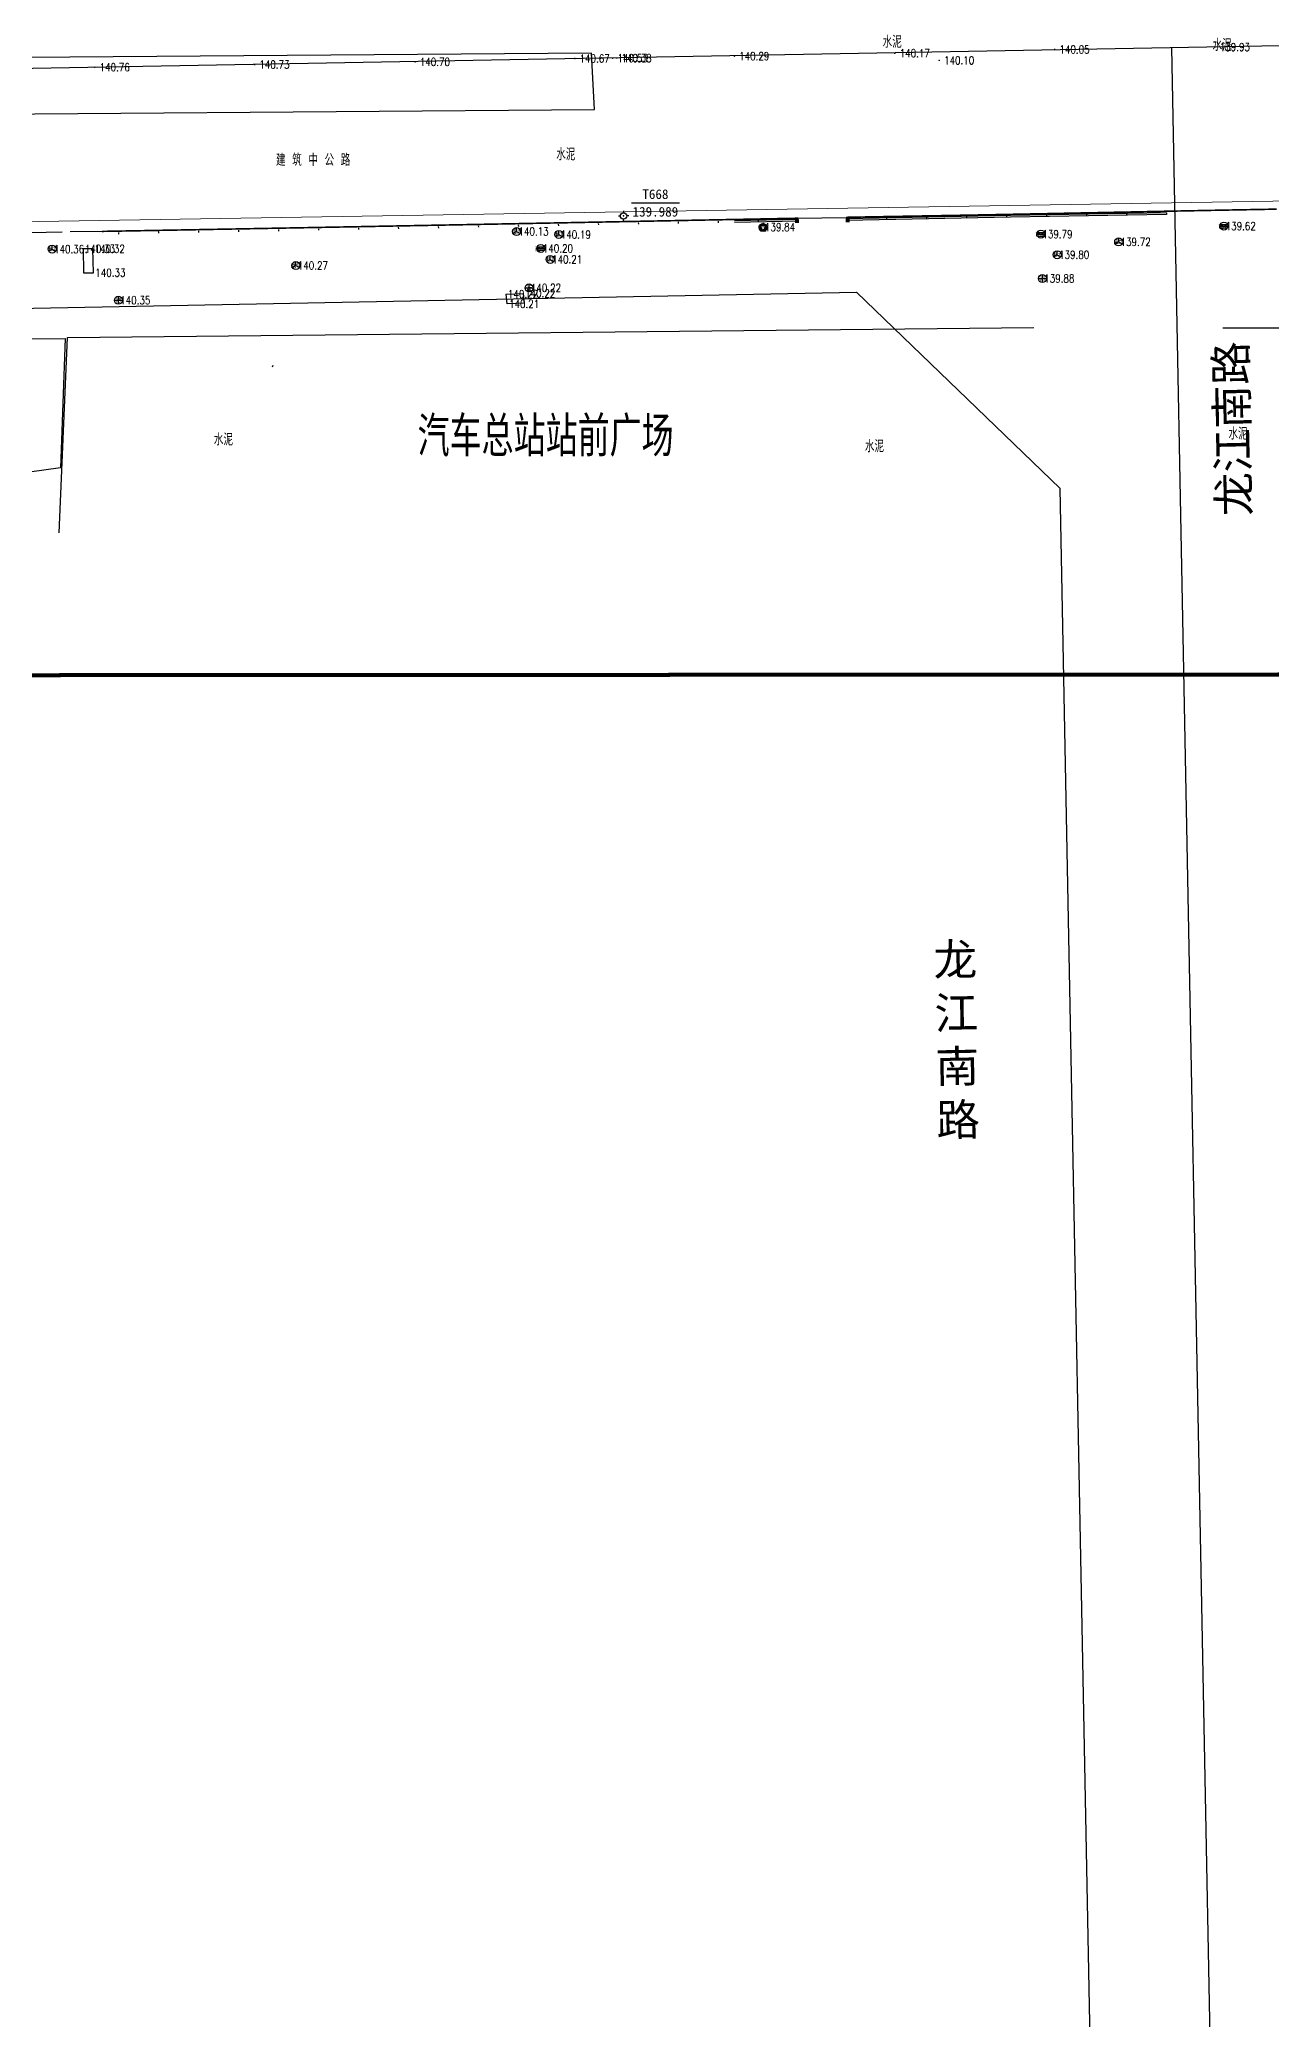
# Model space of a CAD drawing. Extents: x 529262 to 576451, y 2694391 to 2717535.
# Drawn here: x 566278.1 to 566432.1, y 2709433.4 to 2709680.9 of the extents above; entities that cross this region are included whole.
import ezdxf
from ezdxf.enums import TextEntityAlignment as Align
from ezdxf.xclip import XClip

# ---------------------------------------------------------------- set-up
doc = ezdxf.new("R2010")
doc.units = 0
doc.header["$XCLIPFRAME"] = 0
doc.linetypes.add('X2', pattern=[10, 8, -2])
doc.linetypes.add('X3', pattern=[5, 4, -1])
for name, color, linetype in [('a红线图', 1, 'Continuous'), ('COMPONENT', 8, 'Continuous'), ('DLSS', 4, 'Continuous'), ('GCD', 8, 'Continuous'), ('GXYZ', 8, 'Continuous'), ('JMD', 8, 'Continuous'), ('KZD', 8, 'Continuous'), ('PP-COM', 7, 'Continuous'), ('RD-中线', 40, 'Continuous'), ('RD-红线', 7, 'Continuous'), ('RD-路名', 7, 'Continuous'), ('ZBTZ', 8, 'Continuous'), ('ZJ', 7, 'Continuous')]:
    doc.layers.add(name, color=color, linetype=linetype)
doc.styles.add('HZ', font='rs.shx', dxfattribs={"width": 0.8, "bigfont": 'hztxt.shx'})
doc.styles.add('宋体', font='', dxfattribs={"width": 0.75})
doc.styles.add('黑体', font='simhei.ttf')
doc.styles.get('宋体').set_extended_font_data('SimSun')
doc.linetypes.add('1161', pattern='A,0,[149,AAA.SHX,S=0.15,R=0,X=0,Y=0],-1.6', length=1.6)

# ---------------------------------------------------------------- blocks, each defined once
blk = doc.blocks.new('A$C19FD0107')
at = {"layer": 'RD-中线', "color": 8, "linetype": 'Continuous'}
blk.add_lwpolyline([(-1765.32, 14833.87), (-1870.24, 14834.36, -0.07773), (-2297.41, 14903.2), (-2763.51, 15055.04, -0.002412), (-2772.67, 15058.08), (-3168.08, 15191.13, 0.031805), (-3413.66, 15256.72), (-3481.17, 15270.22, 0.040764), (-3610.52, 15285.28), (-3824.79, 15292.66, 0.003807), (-3833.93, 15292.91), (-3984.46, 15295.8, 0.004916), (-3996.26, 15295.91), (-4213.61, 15295.81, 0.004475), (-4218.97, 15295.76), (-4356.1, 15293.25, -0.000047), (-4356.15, 15293.25), (-5280.16, 15276.46)], format="xyb", dxfattribs=at)
at = {"layer": 'RD-中线', "color": 8, "linetype": 'Continuous', "flags": 128}
blk.add_lwpolyline([(-4541.33, 13819.53), (-4556.23, 14142.68), (-4578.35, 15289.21)], dxfattribs=at)
for points in [[(-4490.73, 14139.44, 0), (-4490.29, 14139.42)], [(-3818.25, 14086.17, 0), (-3817.74, 14086.17)]]:
    blk.add_lwpolyline(points, format="xyb", dxfattribs=at)
at = {"layer": 'RD-红线', "color": 8, "linetype": 'Continuous', "flags": 128}
for points in [[(-4874.97, 15253.7), (-4617.76, 15258.68)], [(-4588.46, 15035.9), (-4592.29, 15234.16)]]:
    blk.add_lwpolyline(points, dxfattribs=at)
at = {"layer": 'RD-红线', "color": 8, "linetype": 'Continuous'}
blk.add_lwpolyline([(-4592.29, 15234.16), (-4617.76, 15258.68, 0.414226)], format="xyb", dxfattribs=at)
blk = doc.blocks.new('GC200')
at = {"linetype": 'Continuous', "const_width": 0.2, "flags": 128}
blk.add_lwpolyline([(-0.1, 0, 1), (0.1, 0, 1)], format="xyb", close=True, dxfattribs=at)
blk = doc.blocks.new('gc002')
at = {"color": 8, "const_width": 1}
blk.add_lwpolyline([(-0.5, 0), (0.5, 0)], dxfattribs=at)
blk = doc.blocks.new('gc116')
at = {"color": 8}
for p, q in [((-1.3, 0), (-0.8, 0)), ((0, 1.3), (0, 0.8)), ((1.3, 0), (0.8, 0)), ((0, -1.3), (0, -0.8))]:
    blk.add_line(p, q, dxfattribs=at)
blk.add_circle((0, 0), 0.8, dxfattribs=at)
blk.add_point((0, 0), dxfattribs=at)
blk = doc.blocks.new('gcbj0102')
for p, q in [((-1, 0), (1, 0)), ((0, -1), (0, 1))]:
    blk.add_line(p, q)
blk.add_circle((0, 0), 1)
blk = doc.blocks.new('gcbj0103')
for p, q in [((-1, 0), (1, 0)), ((-0.9, 0.43), (0.9, 0.43)), ((-0.88, -0.47), (0.88, -0.47))]:
    blk.add_line(p, q)
blk.add_circle((0, 0), 1)
blk = doc.blocks.new('gcbj0107')
for q in [(-0.87, -0.5), (0, 1), (0.87, -0.5)]:
    blk.add_line((0, 0), q)
blk.add_circle((0, 0), 1)
blk = doc.blocks.new('*U11')
at = {"linetype": 'Continuous'}
for points in [[(-1.14, -0.07), (-0.87, -0.76), (-1.13, 0.09)], [(-1.13, 0.09), (-0.73, -0.88), (-1.09, 0.24)], [(-0.73, -0.88), (-1.13, 0.09), (-0.87, -0.76)], [(-0.36, 0.24), (-0.55, 0.84), (-1.09, 0.24)], [(-0.73, 0.74), (-1.09, 0.24), (-0.55, 0.84)], [(-1.09, 0.24), (-0.73, 0.74), (-1.01, 0.43)], [(-0.5, -0.19), (-1.09, 0.24), (-0.73, -0.88)], [(-0.88, 0.6), (-1.01, 0.43), (-0.73, 0.74)], [(-0.55, 0.84), (-0.36, 0.24), (-0.35, 0.91)], [(-0.14, 0.93), (-0.35, 0.91), (-0.36, 0.24)], [(-0.14, 0.93), (0.09, 0.24), (0.07, 0.91)], [(0.81, 0.24), (0.07, 0.91), (0.09, 0.24)], [(0.07, 0.91), (0.81, 0.24), (0.27, 0.84)], [(0.22, -0.19), (0.45, -0.88), (0.81, 0.24)], [(0.73, 0.43), (0.27, 0.84), (0.81, 0.24)], [(0.27, 0.84), (0.73, 0.43), (0.45, 0.74)], [(0.6, 0.6), (0.45, 0.74), (0.73, 0.43)], [(0.59, -0.76), (0.81, 0.24), (0.45, -0.88)], [(0.81, 0.24), (0.59, -0.76), (0.85, 0.09)], [(0.7, -0.61), (0.85, 0.09), (0.59, -0.76)], [(0.85, 0.09), (0.7, -0.61), (0.86, -0.07)], [(-0.87, -0.76), (-1.14, -0.07), (-0.98, -0.61)], [(-1.12, -0.26), (-0.98, -0.61), (-1.14, -0.07)], [(-0.98, -0.61), (-1.12, -0.26), (-1.07, -0.44)], [(-0.73, -0.88), (-0.55, -0.98), (-0.14, -0.45)], [(-0.35, -1.05), (-0.14, -0.45), (-0.55, -0.98)], [(-0.14, -0.45), (-0.35, -1.05), (0.45, -0.88)], [(-0.14, -1.07), (0.45, -0.88), (-0.35, -1.05)], [(0.45, -0.88), (-0.14, -1.07), (0.27, -0.98)], [(0.07, -1.05), (0.27, -0.98), (-0.14, -1.07)], [(0.79, -0.44), (0.86, -0.07), (0.7, -0.61)], [(0.86, -0.07), (0.79, -0.44), (0.84, -0.26)]]:
    blk.add_solid(points, dxfattribs=at)
blk = doc.blocks.new('gcbj0112')
at = {"linetype": 'Continuous'}
for p, q in [((-1.09, 0.24), (-0.5, -0.19)), ((-0.36, 0.24), (-1.09, 0.24)), ((-0.14, 0.93), (-0.36, 0.24)), ((0.09, 0.24), (-0.14, 0.93)), ((0.81, 0.24), (0.09, 0.24)), ((0.22, -0.19), (0.81, 0.24)), ((-0.5, -0.19), (-0.73, -0.88)), ((-0.73, -0.88), (-0.14, -0.45)), ((-0.14, -0.45), (0.45, -0.88)), ((0.45, -0.88), (0.22, -0.19))]:
    blk.add_line(p, q, dxfattribs=at)
blk.add_circle((-0.14, -0.07), 1, dxfattribs=at)
for p in [(-1.09, 0.24), (-0.14, 0.93), (0.81, 0.24), (-0.73, -0.88), (0.45, -0.88)]:
    blk.add_point(p, dxfattribs=at)
blk.add_blockref('*U11', (0, 0), dxfattribs=at)

msp = doc.modelspace()

# ---------------------------------------------------------------- linework, layer by layer
at = {"const_width": 0.5}
msp.add_lwpolyline([(566139.325, 2710172.956), (565986.518, 2710172.842), (565986.681, 2709601.261), (566518.586, 2709601.552), (566518.485, 2709673.527), (566764.333, 2709673.513), (566764.12, 2710112.127), (566139.363, 2710109.398), (566139.316, 2710172.956)], dxfattribs=at)
at = {"layer": 'a红线图', "color": 8, "linetype": 'Continuous', "lineweight": 0, "flags": 128}
msp.add_lwpolyline([(564727.349, 2709632.223), (566623.018, 2709663.858)], dxfattribs=at)
msp.add_lwpolyline([(564727.349, 2709632.223), (566623.018, 2709663.858)], dxfattribs=at)
at = {"layer": 'DLSS', "linetype": 'X2', "const_width": 0.2, "flags": 128}
for points in [[(566364.998, 2709658.372), (566353.503, 2709658.149), (566342.469, 2709657.936), (566331.896, 2709657.734), (566321.785, 2709657.542), (566312.136, 2709657.361), (566302.948, 2709657.191), (566294.221, 2709657.031), (566285.955, 2709656.882)], [(566372.953, 2709658.527), (566364.998, 2709658.372)]]:
    msp.add_lwpolyline(points, dxfattribs=at)
at = {"layer": 'DLSS', "linetype": 'X2', "const_width": 0.2}
msp.add_lwpolyline([(566432.766, 2709659.662), (566428.732, 2709659.588), (566424.518, 2709659.508), (566420.125, 2709659.422), (566415.551, 2709659.331), (566411.055, 2709659.24), (566406.891, 2709659.157), (566403.06, 2709659.081), (566399.563, 2709659.013), (566396.398, 2709658.953), (566393.567, 2709658.9), (566391.069, 2709658.855), (566388.904, 2709658.818), (566386.999, 2709658.785), (566385.282, 2709658.756), (566383.754, 2709658.729), (566382.413, 2709658.705), (566381.26, 2709658.684), (566380.295, 2709658.666), (566379.519, 2709658.651), (566378.93, 2709658.639)], dxfattribs=at)
at = {"layer": 'DLSS', "linetype": 'X3', "flags": 128}
msp.add_lwpolyline([(566285.955, 2709656.882), (566161.988, 2709654.654)], dxfattribs=at)
at = {"layer": 'GXYZ', "linetype": 'Continuous', "flags": 128}
for points in [[(566284.866, 2709651.717), (566284.786, 2709654.698), (566283.569, 2709654.691), (566283.649, 2709651.71)], [(566284.866, 2709651.717), (566284.786, 2709654.698), (566283.569, 2709654.691), (566283.649, 2709651.71)], [(566336.581, 2709647.812), (566336.445, 2709649.054), (566338.589, 2709649.137), (566338.725, 2709647.895)]]:
    msp.add_lwpolyline(points, close=True, dxfattribs=at)
at = {"layer": 'JMD', "linetype": 'Continuous'}
for p, q in [((566362.973, 2709658.167), (566362.977, 2709657.967)), ((566367.972, 2709658.263), (566367.976, 2709658.063)), ((566372.971, 2709658.358), (566372.975, 2709658.158)), ((566378.978, 2709658.443), (566378.982, 2709658.243)), ((566383.981, 2709658.542), (566383.985, 2709658.342)), ((566388.98, 2709658.642), (566388.984, 2709658.442)), ((566393.979, 2709658.741), (566393.983, 2709658.541)), ((566398.978, 2709658.84), (566398.982, 2709658.64)), ((566403.977, 2709658.927), (566403.981, 2709658.727)), ((566408.976, 2709659.013), (566408.98, 2709658.813)), ((566413.976, 2709659.098), (566413.979, 2709658.898)), ((566418.975, 2709659.184), (566418.978, 2709658.984)), ((566287.986, 2709656.755), (566287.99, 2709656.555)), ((566292.985, 2709656.848), (566292.989, 2709656.648)), ((566297.985, 2709656.941), (566297.988, 2709656.741)), ((566302.984, 2709657.033), (566302.987, 2709656.833)), ((566307.983, 2709657.126), (566307.987, 2709656.926)), ((566312.982, 2709657.219), (566312.986, 2709657.019)), ((566317.981, 2709657.311), (566317.985, 2709657.111)), ((566322.98, 2709657.405), (566322.984, 2709657.205)), ((566327.979, 2709657.5), (566327.983, 2709657.3)), ((566332.978, 2709657.595), (566332.982, 2709657.395)), ((566337.978, 2709657.691), (566337.981, 2709657.491)), ((566342.977, 2709657.786), (566342.98, 2709657.586)), ((566347.976, 2709657.881), (566347.98, 2709657.681)), ((566352.975, 2709657.977), (566352.979, 2709657.777)), ((566357.974, 2709658.072), (566357.978, 2709657.872)), ((566283.873, 2709654.321), (566284.002, 2709654.169)), ((566307.29, 2709640.102), (566307.208, 2709639.92))]:
    msp.add_line(p, q, dxfattribs=at)
at = {"layer": 'JMD', "flags": 128}
msp.add_lwpolyline([(566372.971, 2709658.358), (566364.998, 2709658.206)], dxfattribs=at)
at = {"layer": 'JMD', "linetype": 'Continuous', "flags": 128}
for points in [[(566372.975, 2709658.158), (566364.998, 2709658.006)], [(566378.974, 2709658.542), (566378.987, 2709658.143)], [(566336.581, 2709647.812), (566336.445, 2709649.054), (566338.589, 2709649.137), (566338.725, 2709647.895)]]:
    msp.add_lwpolyline(points, dxfattribs=at)
at = {"layer": 'JMD', "elevation": 139.403, "flags": 128}
msp.add_lwpolyline([(566418.975, 2709659.184), (566399.498, 2709658.851), (566378.978, 2709658.443)], dxfattribs=at)
at = {"layer": 'JMD', "linetype": 'Continuous', "elevation": 139.403, "flags": 128}
msp.add_lwpolyline([(566418.978, 2709658.984), (566399.502, 2709658.651), (566378.982, 2709658.243)], dxfattribs=at)
at = {"layer": 'JMD', "linetype": 'Continuous', "flags": 128}
msp.add_lwpolyline([(566272.59, 2709643.437), (566281.354, 2709643.511), (566280.76, 2709627.328), (566276.892, 2709626.808)], close=True, dxfattribs=at)
at = {"layer": 'KZD', "linetype": 'Continuous'}
msp.add_line((566358.112, 2709660.426, 139.989), (566352.112, 2709660.426, 139.989), dxfattribs=at)
at = {"layer": 'ZBTZ', "linetype": '1161', "flags": 128}
msp.add_lwpolyline([(566121.42, 2709670.36), (566347.498, 2709672.126), (566347.14, 2709679.151), (566151.484, 2709677.657), (566125.762, 2709677.289), (566120.876, 2709677.095)], close=True, dxfattribs=at)
at = {"layer": 'ZBTZ', "linetype": '1161', "elevation": 138.379, "flags": 128}
msp.add_lwpolyline([(566372.953, 2709658.527), (566378.872, 2709658.637)], dxfattribs=at)
at = {"layer": 'ZBTZ', "linetype": '1161', "flags": 128}
for points in [[(566280.603, 2709619.215), (566281.644, 2709643.638), (566402.432, 2709644.866)], [(566426.032, 2709644.849), (566435.357, 2709644.842), (566435.228, 2709618.205)]]:
    msp.add_lwpolyline(points, dxfattribs=at)

# ---------------------------------------------------------------- block references
at = {"layer": 'COMPONENT', "linetype": 'Continuous', "xscale": 0.5, "yscale": 0.5}
for name, p in [('gcbj0107', (566337.767, 2709656.867)), ('gcbj0107', (566343.044, 2709656.497)), ('gcbj0112', (566368.635, 2709657.404, 0.295)), ('gcbj0103', (566403.294, 2709656.538)), ('gcbj0107', (566413.017, 2709655.574)), ('gcbj0103', (566426.176, 2709657.544)), ('gcbj0107', (566279.707, 2709654.669)), ('gcbj0103', (566340.785, 2709654.75)), ('gcbj0107', (566341.956, 2709653.382)), ('gcbj0107', (566405.334, 2709653.962)), ('gcbj0107', (566310.175, 2709652.616)), ('gcbj0102', (566403.485, 2709650.99)), ('gcbj0102', (566287.986, 2709648.27)), ('gcbj0102', (566339.319, 2709649.82))]:
    msp.add_blockref(name, p, dxfattribs=at)
at = {"layer": 'GCD', "linetype": 'Continuous'}
ref = msp.add_blockref('GC200', (566425.056, 2709679.921, 139.93), dxfattribs=dict(at, xscale=0.5, yscale=0.5, zscale=0.5))
ref.add_attrib('height', '139.93', dxfattribs={"linetype": 'Continuous', "height": 1, "style": 'HZ', "width": 0.8}).set_placement((566425.656, 2709679.921, 139.93), align=Align.MIDDLE_LEFT)
ref = msp.add_blockref('GC200', (566285.044, 2709677.39, 140.76), dxfattribs=dict(at, xscale=0.5, yscale=0.5, zscale=0.5))
ref.add_attrib('height', '140.76', dxfattribs={"linetype": 'Continuous', "height": 1, "style": 'HZ', "width": 0.8}).set_placement((566285.644, 2709677.39, 140.76), align=Align.MIDDLE_LEFT)
ref = msp.add_blockref('GC200', (566305.009, 2709677.719, 140.73), dxfattribs=dict(at, xscale=0.5, yscale=0.5, zscale=0.5))
ref.add_attrib('height', '140.73', dxfattribs={"linetype": 'Continuous', "height": 1, "style": 'HZ', "width": 0.8}).set_placement((566305.609, 2709677.719, 140.73), align=Align.MIDDLE_LEFT)
ref = msp.add_blockref('GC200', (566325.067, 2709678.069, 140.7), dxfattribs=dict(at, xscale=0.5, yscale=0.5, zscale=0.5))
ref.add_attrib('height', '140.70', dxfattribs={"linetype": 'Continuous', "height": 1, "style": 'HZ', "width": 0.8}).set_placement((566325.667, 2709678.069, 140.7), align=Align.MIDDLE_LEFT)
ref = msp.add_blockref('GC200', (566345.035, 2709678.485, 140.669), dxfattribs=dict(at, xscale=0.5, yscale=0.5, zscale=0.5))
ref.add_attrib('height', '140.67', dxfattribs={"linetype": 'Continuous', "height": 1, "style": 'HZ', "width": 0.8}).set_placement((566345.635, 2709678.485, 140.669), align=Align.MIDDLE_LEFT)
ref = msp.add_blockref('GC200', (566349.773, 2709678.541, 140.529), dxfattribs=dict(at, xscale=0.5, yscale=0.5, zscale=0.5))
ref.add_attrib('height', '140.53', dxfattribs={"linetype": 'Continuous', "height": 1, "style": 'HZ', "width": 0.8}).set_placement((566350.373, 2709678.541, 140.529), align=Align.MIDDLE_LEFT)
ref = msp.add_blockref('GC200', (566350.263, 2709678.549, 140.38), dxfattribs=dict(at, xscale=0.5, yscale=0.5, zscale=0.5))
ref.add_attrib('height', '140.38', dxfattribs={"linetype": 'Continuous', "height": 1, "style": 'HZ', "width": 0.8}).set_placement((566350.863, 2709678.549, 140.38), align=Align.MIDDLE_LEFT)
ref = msp.add_blockref('GC200', (566364.985, 2709678.787, 140.29), dxfattribs=dict(at, xscale=0.5, yscale=0.5, zscale=0.5))
ref.add_attrib('height', '140.29', dxfattribs={"linetype": 'Continuous', "height": 1, "style": 'HZ', "width": 0.8}).set_placement((566365.585, 2709678.787, 140.29), align=Align.MIDDLE_LEFT)
ref = msp.add_blockref('GC200', (566385.045, 2709679.148, 140.17), dxfattribs=dict(at, xscale=0.5, yscale=0.5, zscale=0.5))
ref.add_attrib('height', '140.17', dxfattribs={"linetype": 'Continuous', "height": 1, "style": 'HZ', "width": 0.8}).set_placement((566385.645, 2709679.148, 140.17), align=Align.MIDDLE_LEFT)
ref = msp.add_blockref('GC200', (566390.588, 2709678.256, 140.102), dxfattribs=dict(at, xscale=0.5, yscale=0.5, zscale=0.5))
ref.add_attrib('height', '140.10', dxfattribs={"linetype": 'Continuous', "height": 1, "style": 'HZ', "width": 0.8}).set_placement((566391.188, 2709678.256, 140.102), align=Align.MIDDLE_LEFT)
ref = msp.add_blockref('GC200', (566405.013, 2709679.625, 140.05), dxfattribs=dict(at, xscale=0.5, yscale=0.5, zscale=0.5))
ref.add_attrib('height', '140.05', dxfattribs={"linetype": 'Continuous', "height": 1, "style": 'HZ', "width": 0.8}).set_placement((566405.613, 2709679.625, 140.05), align=Align.MIDDLE_LEFT)
ref = msp.add_blockref('GC200', (566337.761, 2709656.872, 140.134), dxfattribs=dict(at, xscale=0.1999999999534339, yscale=0.1999999999534339, zscale=0.1999999999534339))
ref.add_attrib('height', '140.13', dxfattribs={"linetype": 'Continuous', "height": 1, "style": 'HZ', "width": 0.8}).set_placement((566338.001, 2709656.872, 140.134), align=Align.MIDDLE_LEFT)
ref = msp.add_blockref('GC200', (566337.761, 2709656.872, 140.134), dxfattribs=dict(at, xscale=0.1999999999534339, yscale=0.1999999999534339, zscale=0.1999999999534339))
ref.add_attrib('height', '140.13', dxfattribs={"linetype": 'Continuous', "height": 1, "style": 'HZ', "width": 0.8}).set_placement((566338.001, 2709656.872, 140.134), align=Align.MIDDLE_LEFT)
ref = msp.add_blockref('GC200', (566343.037, 2709656.49, 140.194), dxfattribs=dict(at, xscale=0.1999999999534339, yscale=0.1999999999534339, zscale=0.1999999999534339))
ref.add_attrib('height', '140.19', dxfattribs={"linetype": 'Continuous', "height": 1, "style": 'HZ', "width": 0.8}).set_placement((566343.277, 2709656.49, 140.194), align=Align.MIDDLE_LEFT)
ref = msp.add_blockref('GC200', (566343.037, 2709656.49, 140.194), dxfattribs=dict(at, xscale=0.1999999999534339, yscale=0.1999999999534339, zscale=0.1999999999534339))
ref.add_attrib('height', '140.19', dxfattribs={"linetype": 'Continuous', "height": 1, "style": 'HZ', "width": 0.8}).set_placement((566343.277, 2709656.49, 140.194), align=Align.MIDDLE_LEFT)
ref = msp.add_blockref('GC200', (566368.567, 2709657.425, 139.843), dxfattribs=dict(at, xscale=0.1999999999534339, yscale=0.1999999999534339, zscale=0.1999999999534339))
ref.add_attrib('height', '139.84', dxfattribs={"linetype": 'Continuous', "height": 1, "style": 'HZ', "width": 0.8}).set_placement((566368.807, 2709657.425, 139.843), align=Align.MIDDLE_LEFT)
ref = msp.add_blockref('GC200', (566368.567, 2709657.425, 139.843), dxfattribs=dict(at, xscale=0.1999999999534339, yscale=0.1999999999534339, zscale=0.1999999999534339))
ref.add_attrib('height', '139.84', dxfattribs={"linetype": 'Continuous', "height": 1, "style": 'HZ', "width": 0.8}).set_placement((566368.807, 2709657.425, 139.843), align=Align.MIDDLE_LEFT)
ref = msp.add_blockref('GC200', (566403.247, 2709656.538, 139.787), dxfattribs=dict(at, xscale=0.1999999999534339, yscale=0.1999999999534339, zscale=0.1999999999534339))
ref.add_attrib('height', '139.79', dxfattribs={"linetype": 'Continuous', "height": 1, "style": 'HZ', "width": 0.8}).set_placement((566403.487, 2709656.538, 139.787), align=Align.MIDDLE_LEFT)
ref = msp.add_blockref('GC200', (566403.247, 2709656.538, 139.787), dxfattribs=dict(at, xscale=0.1999999999534339, yscale=0.1999999999534339, zscale=0.1999999999534339))
ref.add_attrib('height', '139.79', dxfattribs={"linetype": 'Continuous', "height": 1, "style": 'HZ', "width": 0.8}).set_placement((566403.487, 2709656.538, 139.787), align=Align.MIDDLE_LEFT)
ref = msp.add_blockref('GC200', (566413.012, 2709655.573, 139.718), dxfattribs=dict(at, xscale=0.1999999999534339, yscale=0.1999999999534339, zscale=0.1999999999534339))
ref.add_attrib('height', '139.72', dxfattribs={"linetype": 'Continuous', "height": 1, "style": 'HZ', "width": 0.8}).set_placement((566413.252, 2709655.573, 139.718), align=Align.MIDDLE_LEFT)
ref = msp.add_blockref('GC200', (566413.012, 2709655.573, 139.718), dxfattribs=dict(at, xscale=0.1999999999534339, yscale=0.1999999999534339, zscale=0.1999999999534339))
ref.add_attrib('height', '139.72', dxfattribs={"linetype": 'Continuous', "height": 1, "style": 'HZ', "width": 0.8}).set_placement((566413.252, 2709655.573, 139.718), align=Align.MIDDLE_LEFT)
ref = msp.add_blockref('GC200', (566426.15, 2709657.549, 139.624), dxfattribs=dict(at, xscale=0.1999999999534339, yscale=0.1999999999534339, zscale=0.1999999999534339))
ref.add_attrib('height', '139.62', dxfattribs={"linetype": 'Continuous', "height": 1, "style": 'HZ', "width": 0.8}).set_placement((566426.39, 2709657.549, 139.624), align=Align.MIDDLE_LEFT)
ref = msp.add_blockref('GC200', (566426.15, 2709657.549, 139.624), dxfattribs=dict(at, xscale=0.1999999999534339, yscale=0.1999999999534339, zscale=0.1999999999534339))
ref.add_attrib('height', '139.62', dxfattribs={"linetype": 'Continuous', "height": 1, "style": 'HZ', "width": 0.8}).set_placement((566426.39, 2709657.549, 139.624), align=Align.MIDDLE_LEFT)
ref = msp.add_blockref('GC200', (566279.705, 2709654.669, 140.359), dxfattribs=dict(at, xscale=0.1999999999534339, yscale=0.1999999999534339, zscale=0.1999999999534339))
ref.add_attrib('height', '140.36', dxfattribs={"linetype": 'Continuous', "height": 1, "style": 'HZ', "width": 0.8}).set_placement((566279.945, 2709654.669, 140.359), align=Align.MIDDLE_LEFT)
ref = msp.add_blockref('GC200', (566279.705, 2709654.669, 140.359), dxfattribs=dict(at, xscale=0.1999999999534339, yscale=0.1999999999534339, zscale=0.1999999999534339))
ref.add_attrib('height', '140.36', dxfattribs={"linetype": 'Continuous', "height": 1, "style": 'HZ', "width": 0.8}).set_placement((566279.945, 2709654.669, 140.359), align=Align.MIDDLE_LEFT)
ref = msp.add_blockref('GC200', (566283.565, 2709654.694, 140.331), dxfattribs=dict(at, xscale=0.1999999999534339, yscale=0.1999999999534339, zscale=0.1999999999534339))
ref.add_attrib('height', '140.33', dxfattribs={"linetype": 'Continuous', "height": 1, "style": 'HZ', "width": 0.8}).set_placement((566283.805, 2709654.694, 140.331), align=Align.MIDDLE_LEFT)
ref = msp.add_blockref('GC200', (566283.565, 2709654.694, 140.331), dxfattribs=dict(at, xscale=0.1999999999534339, yscale=0.1999999999534339, zscale=0.1999999999534339))
ref.add_attrib('height', '140.33', dxfattribs={"linetype": 'Continuous', "height": 1, "style": 'HZ', "width": 0.8}).set_placement((566283.805, 2709654.694, 140.331), align=Align.MIDDLE_LEFT)
ref = msp.add_blockref('GC200', (566284.782, 2709654.701, 140.324), dxfattribs=dict(at, xscale=0.1999999999534339, yscale=0.1999999999534339, zscale=0.1999999999534339))
ref.add_attrib('height', '140.32', dxfattribs={"linetype": 'Continuous', "height": 1, "style": 'HZ', "width": 0.8}).set_placement((566285.022, 2709654.701, 140.324), align=Align.MIDDLE_LEFT)
ref = msp.add_blockref('GC200', (566284.782, 2709654.701, 140.324), dxfattribs=dict(at, xscale=0.1999999999534339, yscale=0.1999999999534339, zscale=0.1999999999534339))
ref.add_attrib('height', '140.32', dxfattribs={"linetype": 'Continuous', "height": 1, "style": 'HZ', "width": 0.8}).set_placement((566285.022, 2709654.701, 140.324), align=Align.MIDDLE_LEFT)
ref = msp.add_blockref('GC200', (566340.804, 2709654.756, 140.198), dxfattribs=dict(at, xscale=0.1999999999534339, yscale=0.1999999999534339, zscale=0.1999999999534339))
ref.add_attrib('height', '140.20', dxfattribs={"linetype": 'Continuous', "height": 1, "style": 'HZ', "width": 0.8}).set_placement((566341.044, 2709654.756, 140.198), align=Align.MIDDLE_LEFT)
ref = msp.add_blockref('GC200', (566340.804, 2709654.756, 140.198), dxfattribs=dict(at, xscale=0.1999999999534339, yscale=0.1999999999534339, zscale=0.1999999999534339))
ref.add_attrib('height', '140.20', dxfattribs={"linetype": 'Continuous', "height": 1, "style": 'HZ', "width": 0.8}).set_placement((566341.044, 2709654.756, 140.198), align=Align.MIDDLE_LEFT)
ref = msp.add_blockref('GC200', (566341.952, 2709653.385, 140.208), dxfattribs=dict(at, xscale=0.1999999999534339, yscale=0.1999999999534339, zscale=0.1999999999534339))
ref.add_attrib('height', '140.21', dxfattribs={"linetype": 'Continuous', "height": 1, "style": 'HZ', "width": 0.8}).set_placement((566342.192, 2709653.385, 140.208), align=Align.MIDDLE_LEFT)
ref = msp.add_blockref('GC200', (566341.952, 2709653.385, 140.208), dxfattribs=dict(at, xscale=0.1999999999534339, yscale=0.1999999999534339, zscale=0.1999999999534339))
ref.add_attrib('height', '140.21', dxfattribs={"linetype": 'Continuous', "height": 1, "style": 'HZ', "width": 0.8}).set_placement((566342.192, 2709653.385, 140.208), align=Align.MIDDLE_LEFT)
ref = msp.add_blockref('GC200', (566405.33, 2709653.964, 139.797), dxfattribs=dict(at, xscale=0.1999999999534339, yscale=0.1999999999534339, zscale=0.1999999999534339))
ref.add_attrib('height', '139.80', dxfattribs={"linetype": 'Continuous', "height": 1, "style": 'HZ', "width": 0.8}).set_placement((566405.57, 2709653.964, 139.797), align=Align.MIDDLE_LEFT)
ref = msp.add_blockref('GC200', (566405.33, 2709653.964, 139.797), dxfattribs=dict(at, xscale=0.1999999999534339, yscale=0.1999999999534339, zscale=0.1999999999534339))
ref.add_attrib('height', '139.80', dxfattribs={"linetype": 'Continuous', "height": 1, "style": 'HZ', "width": 0.8}).set_placement((566405.57, 2709653.964, 139.797), align=Align.MIDDLE_LEFT)
ref = msp.add_blockref('GC200', (566284.862, 2709651.72, 140.325), dxfattribs=dict(at, xscale=0.1999999999534339, yscale=0.1999999999534339, zscale=0.1999999999534339))
ref.add_attrib('height', '140.33', dxfattribs={"linetype": 'Continuous', "height": 1, "style": 'HZ', "width": 0.8}).set_placement((566285.102, 2709651.72, 140.325), align=Align.MIDDLE_LEFT)
ref = msp.add_blockref('GC200', (566284.862, 2709651.72, 140.325), dxfattribs=dict(at, xscale=0.1999999999534339, yscale=0.1999999999534339, zscale=0.1999999999534339))
ref.add_attrib('height', '140.33', dxfattribs={"linetype": 'Continuous', "height": 1, "style": 'HZ', "width": 0.8}).set_placement((566285.102, 2709651.72, 140.325), align=Align.MIDDLE_LEFT)
ref = msp.add_blockref('GC200', (566310.173, 2709652.618, 140.27), dxfattribs=dict(at, xscale=0.1999999999534339, yscale=0.1999999999534339, zscale=0.1999999999534339))
ref.add_attrib('height', '140.27', dxfattribs={"linetype": 'Continuous', "height": 1, "style": 'HZ', "width": 0.8}).set_placement((566310.413, 2709652.618, 140.27), align=Align.MIDDLE_LEFT)
ref = msp.add_blockref('GC200', (566310.173, 2709652.618, 140.27), dxfattribs=dict(at, xscale=0.1999999999534339, yscale=0.1999999999534339, zscale=0.1999999999534339))
ref.add_attrib('height', '140.27', dxfattribs={"linetype": 'Continuous', "height": 1, "style": 'HZ', "width": 0.8}).set_placement((566310.413, 2709652.618, 140.27), align=Align.MIDDLE_LEFT)
ref = msp.add_blockref('GC200', (566403.475, 2709650.994, 139.876), dxfattribs=dict(at, xscale=0.1999999999534339, yscale=0.1999999999534339, zscale=0.1999999999534339))
ref.add_attrib('height', '139.88', dxfattribs={"linetype": 'Continuous', "height": 1, "style": 'HZ', "width": 0.8}).set_placement((566403.715, 2709650.994, 139.876), align=Align.MIDDLE_LEFT)
ref = msp.add_blockref('GC200', (566403.475, 2709650.994, 139.876), dxfattribs=dict(at, xscale=0.1999999999534339, yscale=0.1999999999534339, zscale=0.1999999999534339))
ref.add_attrib('height', '139.88', dxfattribs={"linetype": 'Continuous', "height": 1, "style": 'HZ', "width": 0.8}).set_placement((566403.715, 2709650.994, 139.876), align=Align.MIDDLE_LEFT)
ref = msp.add_blockref('GC200', (566287.98, 2709648.274, 140.35), dxfattribs=dict(at, xscale=0.1999999999534339, yscale=0.1999999999534339, zscale=0.1999999999534339))
ref.add_attrib('height', '140.35', dxfattribs={"linetype": 'Continuous', "height": 1, "style": 'HZ', "width": 0.8}).set_placement((566288.22, 2709648.274, 140.35), align=Align.MIDDLE_LEFT)
ref = msp.add_blockref('GC200', (566287.98, 2709648.274, 140.35), dxfattribs=dict(at, xscale=0.1999999999534339, yscale=0.1999999999534339, zscale=0.1999999999534339))
ref.add_attrib('height', '140.35', dxfattribs={"linetype": 'Continuous', "height": 1, "style": 'HZ', "width": 0.8}).set_placement((566288.22, 2709648.274, 140.35), align=Align.MIDDLE_LEFT)
ref = msp.add_blockref('GC200', (566336.441, 2709649.057, 140.221), dxfattribs=dict(at, xscale=0.1999999999534339, yscale=0.1999999999534339, zscale=0.1999999999534339))
ref.add_attrib('height', '140.22', dxfattribs={"linetype": 'Continuous', "height": 1, "style": 'HZ', "width": 0.8}).set_placement((566336.681, 2709649.057, 140.221), align=Align.MIDDLE_LEFT)
ref = msp.add_blockref('GC200', (566336.441, 2709649.057, 140.221), dxfattribs=dict(at, xscale=0.1999999999534339, yscale=0.1999999999534339, zscale=0.1999999999534339))
ref.add_attrib('height', '140.22', dxfattribs={"linetype": 'Continuous', "height": 1, "style": 'HZ', "width": 0.8}).set_placement((566336.681, 2709649.057, 140.221), align=Align.MIDDLE_LEFT)
ref = msp.add_blockref('GC200', (566336.577, 2709647.815, 140.214), dxfattribs=dict(at, xscale=0.1999999999534339, yscale=0.1999999999534339, zscale=0.1999999999534339))
ref.add_attrib('height', '140.21', dxfattribs={"linetype": 'Continuous', "height": 1, "style": 'HZ', "width": 0.8}).set_placement((566336.817, 2709647.815, 140.214), align=Align.MIDDLE_LEFT)
ref = msp.add_blockref('GC200', (566336.577, 2709647.815, 140.214), dxfattribs=dict(at, xscale=0.1999999999534339, yscale=0.1999999999534339, zscale=0.1999999999534339))
ref.add_attrib('height', '140.21', dxfattribs={"linetype": 'Continuous', "height": 1, "style": 'HZ', "width": 0.8}).set_placement((566336.817, 2709647.815, 140.214), align=Align.MIDDLE_LEFT)
ref = msp.add_blockref('GC200', (566338.585, 2709649.14, 140.215), dxfattribs=dict(at, xscale=0.1999999999534339, yscale=0.1999999999534339, zscale=0.1999999999534339))
ref.add_attrib('height', '140.22', dxfattribs={"linetype": 'Continuous', "height": 1, "style": 'HZ', "width": 0.8}).set_placement((566338.825, 2709649.14, 140.215), align=Align.MIDDLE_LEFT)
ref = msp.add_blockref('GC200', (566338.585, 2709649.14, 140.215), dxfattribs=dict(at, xscale=0.1999999999534339, yscale=0.1999999999534339, zscale=0.1999999999534339))
ref.add_attrib('height', '140.22', dxfattribs={"linetype": 'Continuous', "height": 1, "style": 'HZ', "width": 0.8}).set_placement((566338.825, 2709649.14, 140.215), align=Align.MIDDLE_LEFT)
ref = msp.add_blockref('GC200', (566339.311, 2709649.825, 140.219), dxfattribs=dict(at, xscale=0.1999999999534339, yscale=0.1999999999534339, zscale=0.1999999999534339))
ref.add_attrib('height', '140.22', dxfattribs={"linetype": 'Continuous', "height": 1, "style": 'HZ', "width": 0.8}).set_placement((566339.551, 2709649.825, 140.219), align=Align.MIDDLE_LEFT)
ref = msp.add_blockref('GC200', (566339.311, 2709649.825, 140.219), dxfattribs=dict(at, xscale=0.1999999999534339, yscale=0.1999999999534339, zscale=0.1999999999534339))
ref.add_attrib('height', '140.22', dxfattribs={"linetype": 'Continuous', "height": 1, "style": 'HZ', "width": 0.8}).set_placement((566339.551, 2709649.825, 140.219), align=Align.MIDDLE_LEFT)
at = {"layer": 'JMD', "linetype": 'Continuous', "xscale": 0.4999999998401145, "yscale": 0.4999999998401145, "zscale": 0.4999999998401145, "rotation": 270.8307244896249}
for p in [(566372.792, 2709658.181), (566379.141, 2709658.255)]:
    msp.add_blockref('gc002', p, dxfattribs=at)
at = {"layer": 'KZD', "linetype": 'Continuous', "xscale": 0.5, "yscale": 0.5, "zscale": 0.5}
msp.add_blockref('gc116', (566351.132, 2709658.811, 139.989), dxfattribs=at)
at = {"layer": 'PP-COM'}
ref = msp.add_blockref('A$C19FD0107', (570997.993, 2694390.603), dxfattribs=at)
XClip(ref).set_block_clipping_path([(-9366.4383134884, 14428.6043910822), (-3328.4480743363, 17452.7484863754)])

# ---------------------------------------------------------------- texts
at = {"layer": 'GXYZ', "linetype": 'Continuous', "style": '宋体'}
for s, p in [('电力', (566337.811, 2709656.917)), ('电力', (566343.088, 2709656.548)), ('雨水', (566403.296, 2709656.498)), ('电力', (566413.061, 2709655.624)), ('雨水', (566426.178, 2709657.503)), ('电力', (566279.751, 2709654.719)), ('雨水', (566340.787, 2709654.71)), ('电力', (566342, 2709653.433)), ('电力', (566405.378, 2709654.012)), ('通信', (566310.219, 2709652.666)), ('污', (566403.485, 2709650.984)), ('污', (566287.986, 2709648.264)), ('污', (566339.319, 2709649.813))]:
    msp.add_text(s, height=0.5, dxfattribs=at).set_placement(p, align=Align.MIDDLE)
at = {"layer": 'KZD', "linetype": 'Continuous', "style": '宋体'}
for s, p in [('T668', (566355.112, 2709661.526)), ('139.989', (566355.112, 2709659.326))]:
    msp.add_text(s, height=1.2, dxfattribs=at).set_placement(p, align=Align.MIDDLE)
at = {"layer": 'RD-路名', "color": 7, "style": '黑体'}
msp.add_text('龙江南路', height=4, rotation=91.30512, dxfattribs=at).set_placement((566427.159, 2709632.22), align=Align.MIDDLE)
at = {"layer": 'RD-路名', "color": 7, "insert": (566389.835, 2709567.828), "char_height": 4, "width": 50.99419, "attachment_point": 1, "rotation": 1.01729, "style": '黑体'}
msp.add_mtext('龙\\P江\\P南\\P路', dxfattribs=at)
at = {"layer": 'ZJ', "color": 8, "linetype": 'Continuous', "style": 'HZ', "width": 0.8}
for s, height, p in [('水泥', 1.5, (566384.71, 2709680.648)), ('水泥', 1.5, (566425.947, 2709680.255)), ('建 筑 中 公 路', 1.5, (566312.335, 2709665.9)), ('水泥', 1.5, (566343.909, 2709666.594)), ('汽车总站站前广场', 5, (566341.385, 2709631.499)), ('水泥', 1.5, (566301.117, 2709630.951)), ('水泥', 1.5, (566382.488, 2709630.107)), ('水泥', 1.5, (566427.939, 2709631.686))]:
    msp.add_text(s, height=height, dxfattribs=at).set_placement(p, align=Align.MIDDLE)

doc.saveas('drawing.dxf')
